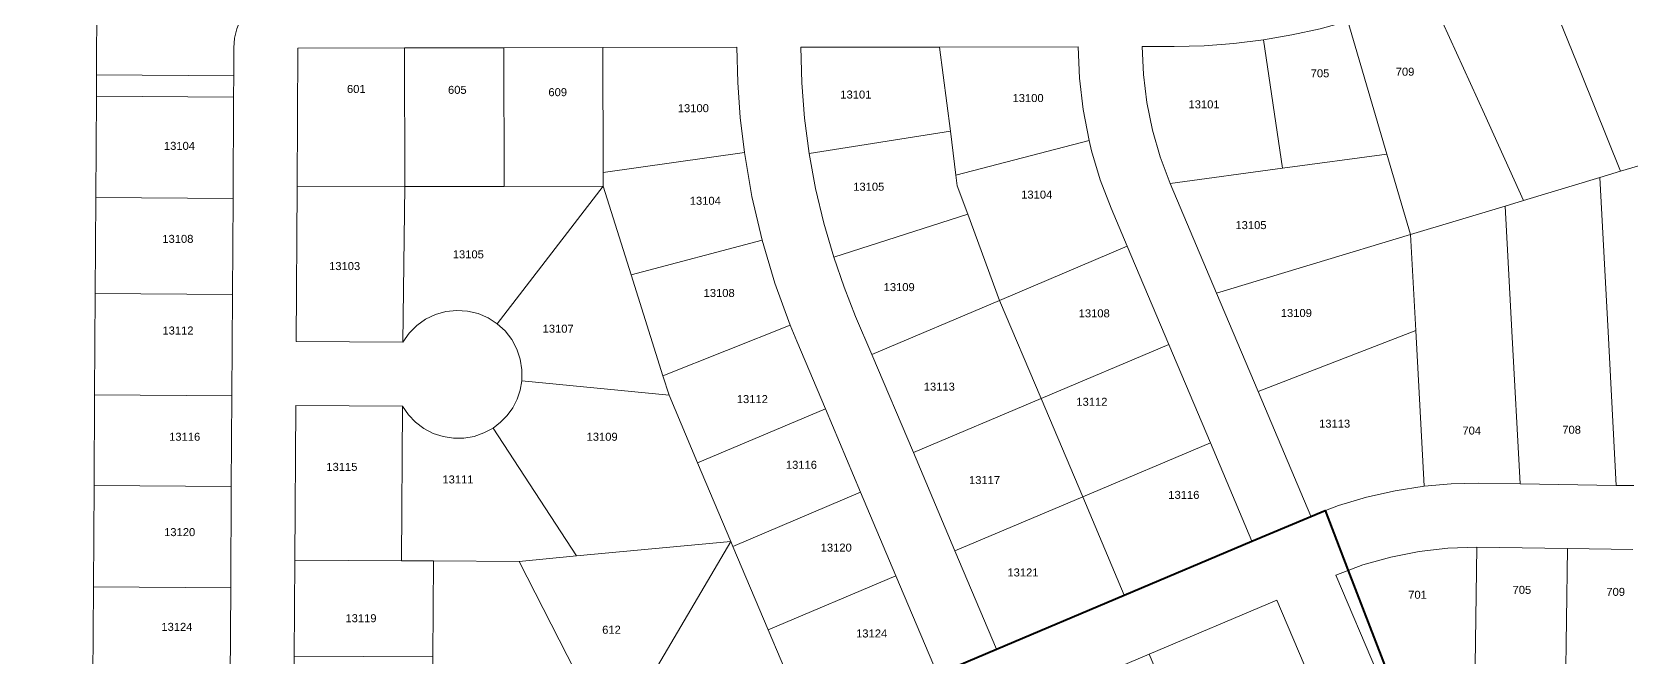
# Model space of a CAD drawing. Header units: feet. Extents: x 865220 to 2822444, y -2240498 to 975731.
# Drawn here: x 2814648 to 2816146, y 971985 to 972571 of the extents above; entities that cross this region are included whole.
import ezdxf
from ezdxf.enums import TextEntityAlignment as Align

# ---------------------------------------------------------------- set-up
doc = ezdxf.new("R2010")
doc.units = ezdxf.units.FT
doc.header["$LTSCALE"] = 0.015
doc.header["$MEASUREMENT"] = 0
doc.layers.add('Dakota County Addresses', color=7, linetype='Continuous')
doc.layers.add('Dakota County Parcels', color=7, linetype='Continuous')
doc.layers.add('WORK BOUNDARY', color=110, linetype='Continuous', lineweight=40)
doc.styles.add('Dimensions 100', font='arial.ttf')

# ---------------------------------------------------------------- blocks, each defined once
blk = doc.blocks.new('ACMAP_ANN_TEMPLATE_Dakota County Addresses')
at = {"layer": 'Dakota County Addresses', "style": 'Dimensions 100'}
blk.add_attdef('DakotaCountyAddress', text='', height=50, dxfattribs=at).set_placement((0, 0), align=Align.CENTER)

msp = doc.modelspace()

# ---------------------------------------------------------------- linework, layer by layer
at = {"layer": 'Dakota County Parcels', "lineweight": 5}
for p, q in [((2814708.3, 972530.6), (2814709.6, 972737.3)), ((2815819.9, 972443.1), (2815802.1, 972563.5)), ((2814836.9, 972529.9), (2814837.1, 972556.1)), ((2814896.3, 972425.8), (2814897.1, 972555.7)), ((2814897.1, 972555.7), (2814997.1, 972555.9)), ((2814997.1, 972555.9), (2815090.1, 972556.1)), ((2814997.3, 972425.9), (2814997.1, 972555.9)), ((2815090.1, 972556.1), (2815183, 972556.3)), ((2815090.3, 972426.1), (2815090.1, 972556.1)), ((2815183, 972556.3), (2815308.4, 972556.5)), ((2815183.2, 972439.2), (2815183, 972556.3)), ((2815368.4, 972556.6), (2815498.4, 972556.8)), ((2815498.4, 972556.8), (2815628.4, 972557.1)), ((2815498.4, 972556.8), (2815508.6, 972477.8)), ((2815688.4, 972557.2), (2815718.4, 972557.3)), ((2814708.2, 972510.6), (2814708.3, 972530.6)), ((2814708.3, 972530.6), (2814836.9, 972529.9)), ((2814836.8, 972509.9), (2814836.9, 972529.9)), ((2814707.6, 972415.7), (2814708.2, 972510.6)), ((2814708.2, 972510.6), (2814836.8, 972509.9)), ((2814836.3, 972414.9), (2814836.8, 972509.9)), ((2815376.3, 972457), (2815508.6, 972477.8)), ((2815508.6, 972477.8), (2815513.8, 972436.8)), ((2815183.2, 972439.2), (2815315.5, 972458)), ((2815513.8, 972436.8), (2815638.6, 972469.2)), ((2815638.6, 972469.2), (2815641, 972459.5)), ((2815714.5, 972429), (2815819.9, 972443.1)), ((2815819.9, 972443.1), (2815917.7, 972456.2)), ((2816136.6, 972440.3), (2816165.4, 972449)), ((2815083.9, 972297.4), (2815183.3, 972426.3)), ((2815090.3, 972426.1), (2815183.3, 972426.3)), ((2815183.3, 972426.3), (2815183.2, 972439.2)), ((2815183.3, 972426.3), (2815209.4, 972343.2)), ((2815513.8, 972436.8), (2815515.1, 972426.8)), ((2815515.1, 972426.8), (2815525, 972400)), ((2815714.5, 972429), (2815758, 972326.1)), ((2816045.7, 972412.9), (2816117.2, 972434.5)), ((2816117.2, 972434.5), (2816136.6, 972440.3)), ((2814707.1, 972325.7), (2814707.6, 972415.7)), ((2814707.6, 972415.7), (2814836.3, 972414.9)), ((2814835.7, 972324.9), (2814836.3, 972414.9)), ((2814895.5, 972280.8), (2814896.3, 972425.8)), ((2814896.3, 972425.8), (2814997.3, 972425.9)), ((2814995.5, 972280.2), (2814997.3, 972425.9)), ((2814997.3, 972425.9), (2815090.3, 972426.1)), ((2816028.6, 972407.7), (2816045.7, 972412.9)), ((2815399.3, 972359.8), (2815525, 972400)), ((2815525, 972400), (2815554.6, 972319.3)), ((2815659.3, 972405.6), (2815674.4, 972370)), ((2815939.9, 972381), (2816028.6, 972407.7)), ((2815209.4, 972343.2), (2815332.2, 972375.7)), ((2815554.6, 972319.3), (2815674.4, 972370)), ((2815674.4, 972370), (2815713.3, 972277.9)), ((2815758, 972326.1), (2815939.9, 972381)), ((2815944.7, 972291.1), (2815939.9, 972381)), ((2815209.4, 972343.2), (2815239.1, 972248.7)), ((2814706.5, 972230.7), (2814707.1, 972325.7)), ((2814707.1, 972325.7), (2814835.7, 972324.9)), ((2814835.2, 972229.9), (2814835.7, 972324.9)), ((2815758, 972326.1), (2815797, 972234)), ((2815434.9, 972268.7), (2815554.6, 972319.3)), ((2815554.6, 972319.3), (2815593.6, 972227.2)), ((2815239.1, 972248.7), (2815358.4, 972296)), ((2815358.4, 972296), (2815364.6, 972281)), ((2815419.8, 972304.3), (2815434.9, 972268.7)), ((2814895.5, 972280.8), (2814995.5, 972280.2)), ((2815364.6, 972281), (2815391.4, 972217.7)), ((2815593.6, 972227.2), (2815713.3, 972277.9)), ((2815713.3, 972277.9), (2815752.3, 972185.8)), ((2815797, 972234), (2815944.7, 972291.1)), ((2815944.7, 972291.1), (2815952.5, 972145.1)), ((2815434.9, 972268.7), (2815473.9, 972176.6)), ((2815239.1, 972248.7), (2815244.9, 972230.3)), ((2815106.9, 972244), (2815244.9, 972230.3)), ((2815797, 972234), (2815846.5, 972117.1)), ((2814706, 972145.7), (2814706.5, 972230.7)), ((2814706.5, 972230.7), (2814835.2, 972229.9)), ((2814834.7, 972144.9), (2814835.2, 972229.9)), ((2814894.3, 972075.8), (2814895.1, 972220.8)), ((2814895.1, 972220.8), (2814995.1, 972220.2)), ((2814994.3, 972075.2), (2814995.1, 972220.2)), ((2815244.9, 972230.3), (2815271.7, 972167)), ((2815271.7, 972167), (2815391.4, 972217.7)), ((2815391.4, 972217.7), (2815424.5, 972139.4)), ((2815473.9, 972176.6), (2815593.6, 972227.2)), ((2815593.6, 972227.2), (2815632.6, 972135.1)), ((2815080, 972199.6), (2815158.3, 972079.7)), ((2815473.9, 972176.6), (2815512.8, 972084.5)), ((2815632.6, 972135.1), (2815752.3, 972185.8)), ((2815752.3, 972185.8), (2815791.2, 972093.7)), ((2814705.4, 972050.7), (2814706, 972145.7)), ((2814706, 972145.7), (2814834.7, 972144.9)), ((2814834.1, 972049.9), (2814834.7, 972144.9)), ((2816003.6, 972147.8), (2816042.5, 972147.2)), ((2816042.5, 972147.2), (2816132.7, 972145.9)), ((2816132.7, 972145.9), (2816149.2, 972145.7)), ((2815304.8, 972088.7), (2815424.5, 972139.4)), ((2815424.5, 972139.4), (2815457.6, 972061.1)), ((2815512.8, 972084.5), (2815632.6, 972135.1)), ((2815632.6, 972135.1), (2815671.5, 972043)), ((2815158.3, 972079.7), (2815302.8, 972093.3)), ((2815221.7, 971955.1), (2815302.8, 972093.3)), ((2815304.8, 972088.7), (2815337.9, 972010.5)), ((2815512.8, 972084.5), (2815551.8, 971992.4)), ((2815671.5, 972043), (2815791.2, 972093.7)), ((2816000, 971955), (2816001.9, 972087.8)), ((2816001.9, 972087.8), (2816086.9, 972086.6)), ((2816085, 971951.6), (2816086.9, 972086.6)), ((2816086.9, 972086.6), (2816148.3, 972085.7)), ((2814893.7, 971985.8), (2814894.3, 972075.8)), ((2814894.3, 972075.8), (2814994.3, 972075.2)), ((2814994.3, 972075.2), (2815024.3, 972075)), ((2815023.7, 971985), (2815024.3, 972075)), ((2815024.3, 972075), (2815104.6, 972074.6)), ((2815104.6, 972074.6), (2815158.3, 972079.7)), ((2815104.6, 972074.6), (2815164.3, 971956.9)), ((2815337.9, 972010.5), (2815457.6, 972061.1)), ((2815457.6, 972061.1), (2815496.6, 971969)), ((2815869.9, 972061.8), (2815908.8, 971969.7)), ((2814704.9, 971965.7), (2814705.4, 972050.7)), ((2814705.4, 972050.7), (2814834.1, 972049.9)), ((2814833.6, 971965), (2814834.1, 972049.9)), ((2815551.8, 971992.4), (2815671.5, 972043)), ((2815694.9, 971987.8), (2815814.6, 972038.4)), ((2815814.6, 972038.4), (2815853.6, 971946.4)), ((2815337.9, 972010.5), (2815376.8, 971918.4)), ((2814893.2, 971895.8), (2814893.7, 971985.8)), ((2814893.7, 971985.8), (2815023.7, 971985)), ((2815023.4, 971920.5), (2815023.7, 971985)), ((2815575.2, 971937.1), (2815694.9, 971987.8)), ((2815733.9, 971895.7), (2815694.9, 971987.8))]:
    msp.add_line(p, q, dxfattribs=at)
for points in [[(2816136.6, 972440.3), (2816100, 972531.2), (2816050.8, 972653.3)], [(2815956.8, 972609), (2816009.1, 972493.7), (2816045.7, 972412.9)], [(2814853.6, 972597.1), (2814847.9, 972590.1), (2814843.3, 972582.3), (2814839.9, 972573.9), (2814837.8, 972565.1), (2814837.1, 972556.1)], [(2815802.1, 972563.5), (2815828.7, 972568.1), (2815855, 972573.8), (2815881, 972580.9)], [(2815939.9, 972381), (2815917.7, 972456.2), (2815881, 972580.9)], [(2815718.4, 972557.3), (2815746.4, 972558), (2815774.3, 972560.1), (2815802.1, 972563.5)], [(2815308.4, 972556.5), (2815309.3, 972523.6), (2815311.6, 972490.7), (2815315.5, 972458)], [(2815368.4, 972556.6), (2815369.4, 972523.3), (2815372, 972490.1), (2815376.3, 972457)], [(2815628.4, 972557.1), (2815629.6, 972527.6), (2815633, 972498.2), (2815638.6, 972469.2)], [(2815688.4, 972557.2), (2815689.5, 972530.9), (2815692.7, 972504.8), (2815697.9, 972479), (2815705.2, 972453.7), (2815714.5, 972429)], [(2815315.5, 972458), (2815322.6, 972416.6), (2815332.2, 972375.7)], [(2815376.3, 972457), (2815382.3, 972424.2), (2815390, 972391.8), (2815399.3, 972359.8)], [(2815641, 972459.5), (2815649.1, 972432.3), (2815659.3, 972405.6)], [(2816132.7, 972145.9), (2816125, 972289.7), (2816117.2, 972434.5)], [(2816042.5, 972147.2), (2816034.8, 972290.4), (2816028.6, 972407.7)], [(2815332.2, 972375.7), (2815344.1, 972335.5), (2815358.4, 972296)], [(2815399.3, 972359.8), (2815408.9, 972331.8), (2815419.8, 972304.3)], [(2815083.9, 972297.4), (2815075.3, 972302.9), (2815065.9, 972306.9), (2815056, 972309.2), (2815045.9, 972309.9), (2815035.8, 972308.8), (2815026, 972306), (2815016.8, 972301.6), (2815008.5, 972295.7), (2815001.3, 972288.5), (2814995.5, 972280.2)], [(2815106.9, 972244), (2815107.1, 972254.1), (2815105.5, 972264.1), (2815102.3, 972273.7), (2815097.5, 972282.6), (2815091.3, 972290.6), (2815083.9, 972297.4)], [(2815080, 972199.6), (2815087.1, 972205.1), (2815093.3, 972211.5), (2815098.5, 972218.7), (2815102.6, 972226.7), (2815105.4, 972235.2), (2815106.9, 972244)], [(2814995.1, 972220.2), (2815000.6, 972212.1), (2815007.4, 972205), (2815015.2, 972199.2), (2815023.8, 972194.6), (2815033.1, 972191.6), (2815042.8, 972190.1), (2815052.6, 972190.1), (2815062.2, 972191.8), (2815071.4, 972195), (2815080, 972199.6)], [(2815271.7, 972167), (2815302.8, 972093.3), (2815304.8, 972088.7)], [(2815952.5, 972145.1), (2815925.3, 972140.9), (2815898.5, 972134.8), (2815872.2, 972126.9), (2815846.5, 972117.1)], [(2816003.6, 972147.8), (2815978, 972147.3), (2815952.5, 972145.1)], [(2816001.9, 972087.8), (2815974.8, 972087), (2815947.9, 972084), (2815921.3, 972078.7), (2815895.2, 972071.3), (2815869.9, 972061.8)]]:
    msp.add_lwpolyline(points, dxfattribs=at)
at = {"layer": 'WORK BOUNDARY', "ltscale": 50, "flags": 128}
msp.add_lwpolyline([(2814588, 970842.9), (2814698.1, 970841.9), (2814703.1, 971675.7), (2814831.9, 971675), (2814891.9, 971674.6, 0.143951), (2814976.3, 971700), (2815056.9, 971754), (2815164.7, 971820.8), (2815272.8, 971874.2), (2815299.6, 971820), (2815337.7, 971696.8), (2815423.8, 971719.9), (2815381.8, 971855.3), (2815358.4, 971910.6), (2815496.6, 971969), (2815551.8, 971992.4), (2815671.5, 972043), (2815791.2, 972093.7), (2815859.9, 972122.2), (2815881.2, 972066.6), (2815920.6, 971964), (2816085, 971957.6), (2816345.8, 971966.7)], format="xyb", dxfattribs=at)

# ---------------------------------------------------------------- block references
at = {"layer": 'Dakota County Addresses', "lineweight": 5, "xscale": 0.15, "yscale": 0.15, "zscale": 0.15}
for p, values in [((2815855, 972528.4), {'DakotaCountyAddress': '705'}), ((2815934.7, 972529.9), {'DakotaCountyAddress': '709'}), ((2814951.8, 972513.7), {'DakotaCountyAddress': '601'}), ((2815046.5, 972512.9), {'DakotaCountyAddress': '605'}), ((2815140.6, 972510.7), {'DakotaCountyAddress': '609'}), ((2815267.7, 972495.7), {'DakotaCountyAddress': '13100'}), ((2815420, 972508.5), {'DakotaCountyAddress': '13101'}), ((2815581.4, 972505.2), {'DakotaCountyAddress': '13100'}), ((2815746.3, 972499.3), {'DakotaCountyAddress': '13101'}), ((2814786.1, 972460.4), {'DakotaCountyAddress': '13104'}), ((2815432.1, 972422.1), {'DakotaCountyAddress': '13105'}), ((2815278.9, 972408.9), {'DakotaCountyAddress': '13104'}), ((2815589.5, 972414.7), {'DakotaCountyAddress': '13104'}), ((2815790.3, 972386.1), {'DakotaCountyAddress': '13105'}), ((2814784.6, 972373.2), {'DakotaCountyAddress': '13108'}), ((2814940.9, 972347.7), {'DakotaCountyAddress': '13103'}), ((2815056.8, 972358.7), {'DakotaCountyAddress': '13105'}), ((2815291.9, 972322.5), {'DakotaCountyAddress': '13108'}), ((2815460.6, 972328), {'DakotaCountyAddress': '13109'}), ((2815643.4, 972303.4), {'DakotaCountyAddress': '13108'}), ((2815832.8, 972303.7), {'DakotaCountyAddress': '13109'}), ((2814784.7, 972287.3), {'DakotaCountyAddress': '13112'}), ((2815141, 972289), {'DakotaCountyAddress': '13107'}), ((2815498.2, 972234.7), {'DakotaCountyAddress': '13113'}), ((2815323, 972223), {'DakotaCountyAddress': '13112'}), ((2815641.2, 972220.5), {'DakotaCountyAddress': '13112'}), ((2815868.7, 972200), {'DakotaCountyAddress': '13113'}), ((2816090.8, 972194.3), {'DakotaCountyAddress': '708'}), ((2814791, 972187.7), {'DakotaCountyAddress': '13116'}), ((2815182.2, 972187.7), {'DakotaCountyAddress': '13109'}), ((2815997.2, 972193.5), {'DakotaCountyAddress': '704'}), ((2814938.3, 972159.5), {'DakotaCountyAddress': '13115'}), ((2815369, 972161.4), {'DakotaCountyAddress': '13116'}), ((2815047.1, 972147.7), {'DakotaCountyAddress': '13111'}), ((2815540.6, 972147.1), {'DakotaCountyAddress': '13117'}), ((2815727.4, 972133.2), {'DakotaCountyAddress': '13116'}), ((2814786.3, 972098.3), {'DakotaCountyAddress': '13120'}), ((2815401.6, 972083.8), {'DakotaCountyAddress': '13120'}), ((2815576.6, 972060.5), {'DakotaCountyAddress': '13121'}), ((2816044.2, 972044.2), {'DakotaCountyAddress': '705'}), ((2815946.4, 972039.6), {'DakotaCountyAddress': '701'}), ((2816132.1, 972042.3), {'DakotaCountyAddress': '709'}), ((2814956.2, 972017.6), {'DakotaCountyAddress': '13119'}), ((2814783.7, 972009.5), {'DakotaCountyAddress': '13124'}), ((2815191, 972006.8), {'DakotaCountyAddress': '612'}), ((2815434.8, 972003.3), {'DakotaCountyAddress': '13124'})]:
    msp.add_blockref('ACMAP_ANN_TEMPLATE_Dakota County Addresses', p, dxfattribs=at).add_auto_attribs(values)

doc.saveas('drawing.dxf')
